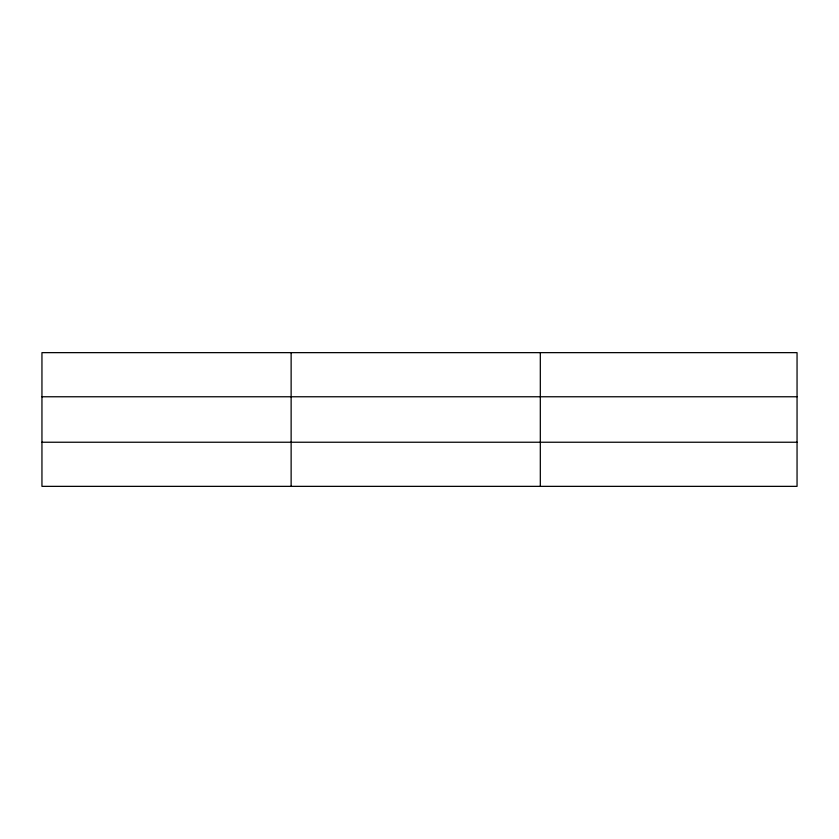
<?xml version="1.0" encoding="UTF-8"?>
<svg xmlns="http://www.w3.org/2000/svg" width="839" height="839" viewBox="0 0 839 839"><rect width="100%" height="100%" fill="white"/><g stroke="black" fill="none" stroke-linecap="round" stroke-linejoin="round"><path stroke-width="1.26" d="M291.133 352.642L291.133 486.358M540.316 352.642L540.316 486.358M797.05 396.763L797.05 352.642L41.95 352.642L41.95 486.358L797.05 486.358L797.05 396.763L41.95 396.763M41.95 442.237L797.05 442.237"/></g></svg>
